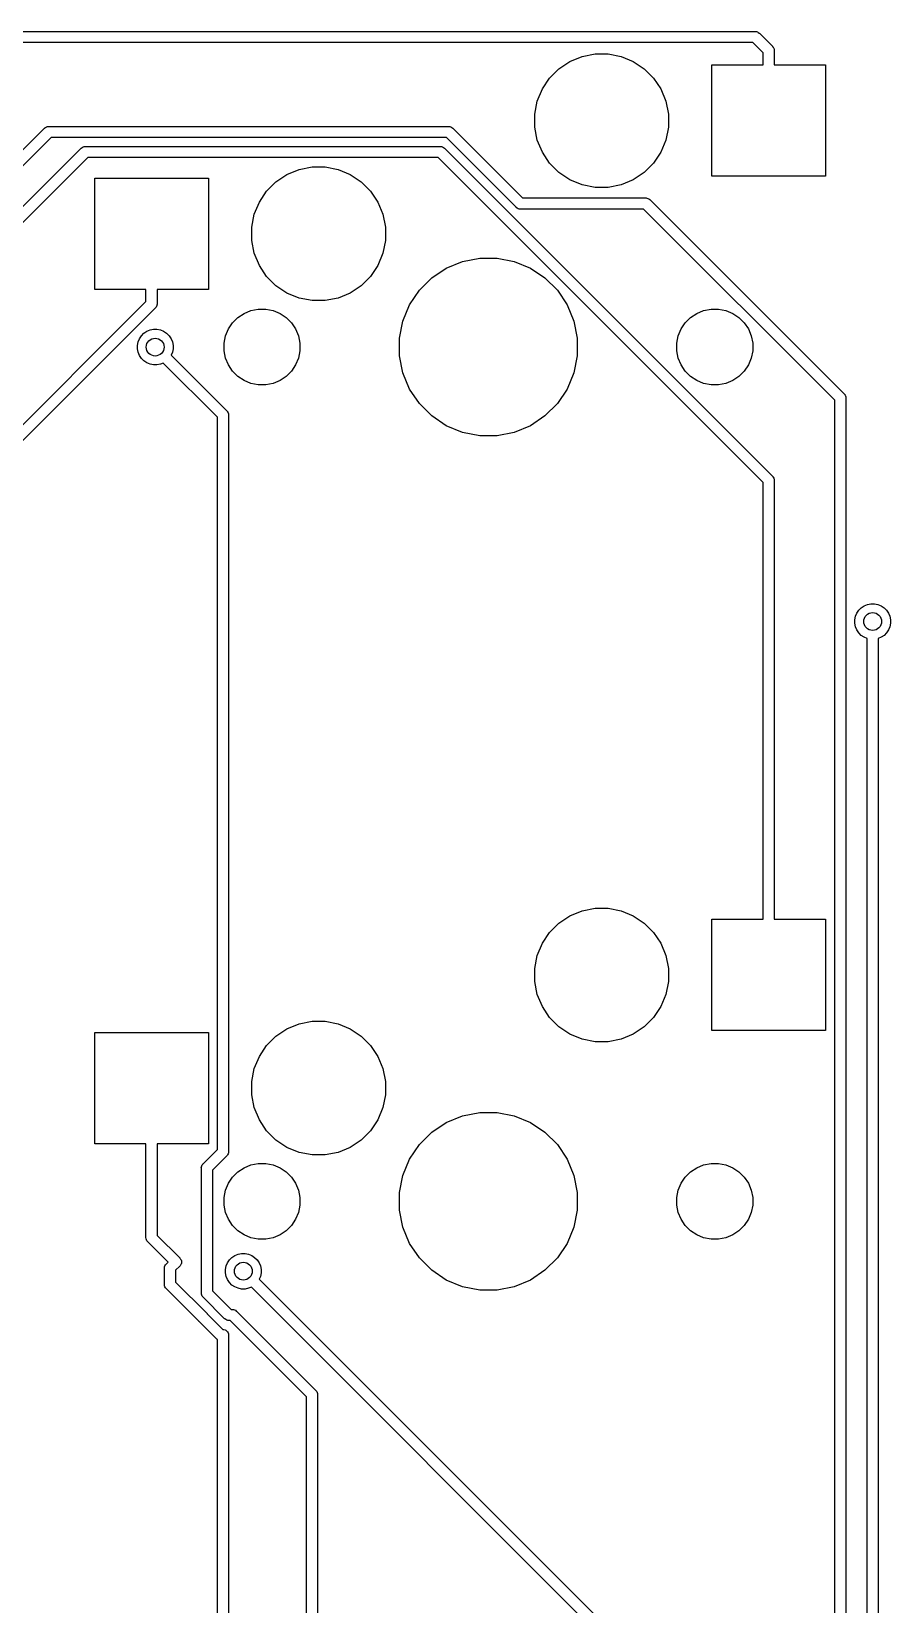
# Model space of a CAD drawing. Extents: x 1.2 to 14.9, y -4.9 to -0.3.
# Drawn here: x 14.129 to 14.888, y -1.846 to -0.456 of the extents above; entities that cross this region are included whole.
import ezdxf

# ---------------------------------------------------------------- set-up
doc = ezdxf.new("R2010")
doc.units = 0
doc.header["$MEASUREMENT"] = 0
doc.layers.add('BLACK', color=7, linetype='CONTINUOUS')

msp = doc.modelspace()

# ---------------------------------------------------------------- linework, layer by layer
at = {"layer": 'BLACK', "linetype": 'CONTINUOUS'}
for p, q in [((14.0477, -0.456217), (14.7685, -0.456217)), ((14.7685, -0.456217), (14.7688, -0.456193)), ((14.7688, -0.456193), (14.769, -0.456217)), ((14.769, -0.456217), (14.769, -0.456217)), ((14.769, -0.456217), (14.7698, -0.456288)), ((14.7698, -0.456288), (14.7707, -0.456569)), ((14.7707, -0.456569), (14.7715, -0.457026)), ((14.7715, -0.457026), (14.7723, -0.457641)), ((14.7723, -0.457641), (14.7724, -0.457829)), ((14.7724, -0.457829), (14.7839, -0.46933)), ((14.7667, -0.466059), (14.0495, -0.466059)), ((14.7757, -0.475019), (14.7667, -0.466059)), ((14.7839, -0.46933), (14.7841, -0.469484)), ((14.7841, -0.469484), (14.7843, -0.469671)), ((14.7843, -0.469671), (14.7843, -0.469671)), ((14.7843, -0.469671), (14.7847, -0.470135)), ((14.7847, -0.470135), (14.7847, -0.470233)), ((14.7847, -0.470233), (14.7852, -0.471088)), ((14.7852, -0.471088), (14.7855, -0.472016)), ((14.7855, -0.472016), (14.7856, -0.472739)), ((14.5953, -0.489129), (14.605, -0.482666)), ((14.605, -0.482666), (14.6158, -0.478214)), ((14.6158, -0.478214), (14.6272, -0.475945)), ((14.6272, -0.475945), (14.6388, -0.475945)), ((14.6388, -0.475945), (14.6502, -0.478214)), ((14.6502, -0.478214), (14.661, -0.482666)), ((14.661, -0.482666), (14.6706, -0.489129)), ((14.7304, -0.584213), (14.7304, -0.485787)), ((14.7304, -0.485787), (14.7757, -0.485787)), ((14.7757, -0.485787), (14.7757, -0.475019)), ((14.7856, -0.472739), (14.7856, -0.472739)), ((14.7856, -0.472739), (14.7856, -0.47298)), ((14.7856, -0.47298), (14.7856, -0.473221)), ((14.7856, -0.473221), (14.7856, -0.485787)), ((14.7856, -0.485787), (14.8308, -0.485787)), ((14.8308, -0.485787), (14.8308, -0.584213)), ((14.5807, -0.507027), (14.5871, -0.497355)), ((14.5871, -0.497355), (14.5953, -0.489129)), ((14.6706, -0.489129), (14.6789, -0.497355)), ((14.6789, -0.497355), (14.6853, -0.507027)), ((14.5762, -0.517774), (14.5807, -0.507027)), ((14.6853, -0.507027), (14.6898, -0.517774)), ((14.5739, -0.529184), (14.5762, -0.517774)), ((14.6898, -0.517774), (14.692, -0.529184)), ((14.0794, -0.603244), (14.1409, -0.541734)), ((14.1409, -0.541734), (14.1411, -0.541547)), ((14.1411, -0.541547), (14.1412, -0.541393)), ((14.1412, -0.541393), (14.1418, -0.540932)), ((14.1412, -0.541393), (14.1412, -0.541393)), ((14.1418, -0.540932), (14.1427, -0.540475)), ((14.1427, -0.540475), (14.1436, -0.540193)), ((14.1436, -0.540193), (14.1443, -0.540122)), ((14.1443, -0.540122), (14.1445, -0.540098)), ((14.1443, -0.540122), (14.1443, -0.540122)), ((14.1445, -0.540098), (14.1448, -0.540122)), ((14.1448, -0.540122), (14.4977, -0.540122)), ((14.4977, -0.540122), (14.4979, -0.540098)), ((14.4979, -0.540098), (14.4981, -0.540122)), ((14.4981, -0.540122), (14.4981, -0.540122)), ((14.4981, -0.540122), (14.4989, -0.540193)), ((14.4989, -0.540193), (14.4998, -0.540475)), ((14.4998, -0.540475), (14.5006, -0.540932)), ((14.5006, -0.540932), (14.5014, -0.541547)), ((14.5014, -0.541547), (14.5015, -0.541734)), ((14.5015, -0.541734), (14.5632, -0.603354)), ((14.5739, -0.540816), (14.5739, -0.529184)), ((14.5762, -0.552226), (14.5739, -0.540816)), ((14.692, -0.540816), (14.6898, -0.552226)), ((14.692, -0.529184), (14.692, -0.540816)), ((14.1466, -0.549965), (14.0851, -0.611474)), ((14.4959, -0.549965), (14.1466, -0.549965)), ((14.5575, -0.611585), (14.4959, -0.549965)), ((14.5807, -0.562973), (14.5762, -0.552226)), ((14.6898, -0.552226), (14.6853, -0.562973)), ((14.1118, -0.620976), (14.1733, -0.559466)), ((14.179, -0.567697), (14.1175, -0.629207)), ((14.1733, -0.559466), (14.1735, -0.559279)), ((14.1735, -0.559279), (14.1737, -0.559125)), ((14.1737, -0.559125), (14.1742, -0.558664)), ((14.1737, -0.559125), (14.1737, -0.559125)), ((14.1742, -0.558664), (14.1751, -0.558207)), ((14.1751, -0.558207), (14.176, -0.557926)), ((14.176, -0.557926), (14.1767, -0.557854)), ((14.1767, -0.557854), (14.177, -0.557831)), ((14.1767, -0.557854), (14.1767, -0.557854)), ((14.177, -0.557831), (14.1772, -0.557854)), ((14.1772, -0.557854), (14.4903, -0.557854)), ((14.4885, -0.567697), (14.179, -0.567697)), ((14.7757, -0.854893), (14.4885, -0.567697)), ((14.4903, -0.557854), (14.4906, -0.557831)), ((14.4906, -0.557831), (14.4908, -0.557854)), ((14.4908, -0.557854), (14.4908, -0.557854)), ((14.4908, -0.557854), (14.4915, -0.557926)), ((14.4915, -0.557926), (14.4924, -0.558207)), ((14.4924, -0.558207), (14.4933, -0.558664)), ((14.4933, -0.558664), (14.494, -0.559279)), ((14.494, -0.559279), (14.4942, -0.559467)), ((14.4942, -0.559467), (14.7839, -0.849204)), ((14.5871, -0.572645), (14.5807, -0.562973)), ((14.6853, -0.562973), (14.6789, -0.572645)), ((14.3453, -0.589129), (14.355, -0.582666)), ((14.355, -0.582666), (14.3658, -0.578214)), ((14.3658, -0.578214), (14.3772, -0.575945)), ((14.3772, -0.575945), (14.3888, -0.575945)), ((14.3888, -0.575945), (14.4002, -0.578214)), ((14.4002, -0.578214), (14.411, -0.582666)), ((14.411, -0.582666), (14.4206, -0.589129)), ((14.5953, -0.580871), (14.5871, -0.572645)), ((14.605, -0.587334), (14.5953, -0.580871)), ((14.6706, -0.580871), (14.661, -0.587334)), ((14.6789, -0.572645), (14.6706, -0.580871)), ((14.1852, -0.684213), (14.1852, -0.585787)), ((14.1852, -0.585787), (14.2856, -0.585787)), ((14.2856, -0.585787), (14.2856, -0.684213)), ((14.3307, -0.607027), (14.3371, -0.597355)), ((14.3371, -0.597355), (14.3453, -0.589129)), ((14.4206, -0.589129), (14.4289, -0.597355)), ((14.4289, -0.597355), (14.4353, -0.607027)), ((14.6158, -0.591786), (14.605, -0.587334)), ((14.6272, -0.594055), (14.6158, -0.591786)), ((14.6388, -0.594055), (14.6272, -0.594055)), ((14.6502, -0.591786), (14.6388, -0.594055)), ((14.661, -0.587334), (14.6502, -0.591786)), ((14.8308, -0.584213), (14.7304, -0.584213)), ((14.3262, -0.617774), (14.3307, -0.607027)), ((14.4353, -0.607027), (14.4398, -0.617774)), ((14.5576, -0.611772), (14.5575, -0.611585)), ((14.5632, -0.603354), (14.6719, -0.603354)), ((14.6719, -0.603354), (14.6721, -0.603331)), ((14.6721, -0.603331), (14.6724, -0.603354)), ((14.6724, -0.603354), (14.6724, -0.603354)), ((14.6724, -0.603354), (14.6731, -0.603426)), ((14.6731, -0.603426), (14.674, -0.603707)), ((14.674, -0.603707), (14.6749, -0.604164)), ((14.6749, -0.604164), (14.6756, -0.604779)), ((14.6756, -0.604779), (14.6758, -0.604967)), ((14.6758, -0.604967), (14.8473, -0.776452)), ((14.3239, -0.629184), (14.3262, -0.617774)), ((14.4398, -0.617774), (14.442, -0.629184)), ((14.5578, -0.611926), (14.5576, -0.611772)), ((14.5581, -0.612135), (14.5578, -0.611926)), ((14.5578, -0.611926), (14.5578, -0.611926)), ((14.5584, -0.612387), (14.5581, -0.612135)), ((14.5592, -0.612844), (14.5584, -0.612387)), ((14.5602, -0.613126), (14.5592, -0.612844)), ((14.5609, -0.613197), (14.5602, -0.613126)), ((14.5611, -0.613221), (14.5609, -0.613197)), ((14.5609, -0.613197), (14.5609, -0.613197)), ((14.5614, -0.613197), (14.5611, -0.613221)), ((14.6701, -0.613197), (14.5614, -0.613197)), ((14.839, -0.782141), (14.6701, -0.613197)), ((14.3239, -0.640816), (14.3239, -0.629184)), ((14.442, -0.629184), (14.442, -0.640816)), ((14.3262, -0.652226), (14.3239, -0.640816)), ((14.3307, -0.662973), (14.3262, -0.652226)), ((14.4398, -0.652226), (14.4353, -0.662973)), ((14.442, -0.640816), (14.4398, -0.652226)), ((14.3371, -0.672645), (14.3307, -0.662973)), ((14.4353, -0.662973), (14.4289, -0.672645)), ((14.483, -0.674025), (14.4958, -0.665434)), ((14.4958, -0.665434), (14.5101, -0.659517)), ((14.5101, -0.659517), (14.5253, -0.6565)), ((14.5253, -0.6565), (14.5407, -0.6565)), ((14.5407, -0.6565), (14.5559, -0.659517)), ((14.5559, -0.659517), (14.5702, -0.665434)), ((14.5702, -0.665434), (14.583, -0.674025)), ((14.3453, -0.680871), (14.3371, -0.672645)), ((14.355, -0.687334), (14.3453, -0.680871)), ((14.4206, -0.680871), (14.411, -0.687334)), ((14.4289, -0.672645), (14.4206, -0.680871)), ((14.472, -0.684959), (14.483, -0.674025)), ((14.583, -0.674025), (14.594, -0.684959)), ((14.0811, -0.844314), (14.2304, -0.694981)), ((14.2304, -0.684213), (14.1852, -0.684213)), ((14.2304, -0.694981), (14.2304, -0.684213)), ((14.2856, -0.684213), (14.2403, -0.684213)), ((14.2403, -0.684213), (14.2403, -0.696779)), ((14.3658, -0.691786), (14.355, -0.687334)), ((14.3772, -0.694055), (14.3658, -0.691786)), ((14.3888, -0.694055), (14.3772, -0.694055)), ((14.4002, -0.691786), (14.3888, -0.694055)), ((14.411, -0.687334), (14.4002, -0.691786)), ((14.4634, -0.697816), (14.472, -0.684959)), ((14.594, -0.684959), (14.6026, -0.697816)), ((14.2387, -0.70067), (14.0893, -0.850003)), ((14.2389, -0.700516), (14.2387, -0.70067)), ((14.2392, -0.700128), (14.2389, -0.700516)), ((14.2395, -0.699767), (14.2392, -0.700128)), ((14.2399, -0.698912), (14.2395, -0.699767)), ((14.24, -0.698681), (14.2399, -0.698912)), ((14.2402, -0.697984), (14.24, -0.698681)), ((14.2403, -0.697261), (14.2402, -0.697984)), ((14.2403, -0.696779), (14.2403, -0.69702)), ((14.2403, -0.69702), (14.2403, -0.697261)), ((14.2403, -0.697261), (14.2403, -0.697261)), ((14.307, -0.713645), (14.3116, -0.708979)), ((14.3116, -0.708979), (14.3171, -0.705313)), ((14.3171, -0.705313), (14.3232, -0.702787)), ((14.3232, -0.702787), (14.3297, -0.7015)), ((14.3297, -0.7015), (14.3363, -0.7015)), ((14.3363, -0.7015), (14.3428, -0.702787)), ((14.3428, -0.702787), (14.3489, -0.705313)), ((14.3489, -0.705313), (14.3543, -0.708979)), ((14.3543, -0.708979), (14.359, -0.713645)), ((14.4575, -0.712102), (14.4634, -0.697816)), ((14.6026, -0.697816), (14.6085, -0.712102)), ((14.707, -0.713645), (14.7116, -0.708979)), ((14.7116, -0.708979), (14.7171, -0.705313)), ((14.7171, -0.705313), (14.7232, -0.702787)), ((14.7232, -0.702787), (14.7297, -0.7015)), ((14.7297, -0.7015), (14.7363, -0.7015)), ((14.7363, -0.7015), (14.7428, -0.702787)), ((14.7428, -0.702787), (14.7489, -0.705313)), ((14.7489, -0.705313), (14.7543, -0.708979)), ((14.7543, -0.708979), (14.759, -0.713645)), ((14.2286, -0.722917), (14.2312, -0.721194)), ((14.2312, -0.721194), (14.2341, -0.720007)), ((14.2341, -0.720007), (14.2371, -0.719402)), ((14.2371, -0.719402), (14.2402, -0.719402)), ((14.2402, -0.719402), (14.2432, -0.720007)), ((14.2432, -0.720007), (14.2461, -0.721194)), ((14.2461, -0.721194), (14.2487, -0.722917)), ((14.3008, -0.725228), (14.3033, -0.719132)), ((14.3033, -0.719132), (14.307, -0.713645)), ((14.359, -0.713645), (14.3627, -0.719132)), ((14.3627, -0.719132), (14.3652, -0.725228)), ((14.4545, -0.727268), (14.4575, -0.712102)), ((14.6085, -0.712102), (14.6115, -0.727268)), ((14.7008, -0.725228), (14.7033, -0.719132)), ((14.7033, -0.719132), (14.707, -0.713645)), ((14.759, -0.713645), (14.7627, -0.719132)), ((14.7627, -0.719132), (14.7652, -0.725228)), ((14.2229, -0.733599), (14.2235, -0.730556)), ((14.2229, -0.736701), (14.2229, -0.733599)), ((14.2235, -0.739743), (14.2229, -0.736701)), ((14.2235, -0.730556), (14.2247, -0.72769)), ((14.2247, -0.72769), (14.2264, -0.725111)), ((14.2264, -0.725111), (14.2286, -0.722917)), ((14.2487, -0.722917), (14.2509, -0.725111)), ((14.2509, -0.725111), (14.2526, -0.72769)), ((14.2526, -0.72769), (14.2538, -0.730556)), ((14.2538, -0.730556), (14.2544, -0.733599)), ((14.2544, -0.736701), (14.2538, -0.739743)), ((14.2544, -0.733599), (14.2544, -0.736701)), ((14.2995, -0.731701), (14.3008, -0.725228)), ((14.2995, -0.738299), (14.2995, -0.731701)), ((14.3652, -0.725228), (14.3665, -0.731701)), ((14.3665, -0.731701), (14.3665, -0.738299)), ((14.4545, -0.742732), (14.4545, -0.727268)), ((14.6115, -0.727268), (14.6115, -0.742732)), ((14.6995, -0.731701), (14.7008, -0.725228)), ((14.6995, -0.738299), (14.6995, -0.731701)), ((14.7652, -0.725228), (14.7665, -0.731701)), ((14.7665, -0.731701), (14.7665, -0.738299)), ((14.2247, -0.742609), (14.2235, -0.739743)), ((14.2264, -0.745188), (14.2247, -0.742609)), ((14.2286, -0.747382), (14.2264, -0.745188)), ((14.2312, -0.749105), (14.2286, -0.747382)), ((14.2341, -0.750292), (14.2312, -0.749105)), ((14.2371, -0.750898), (14.2341, -0.750292)), ((14.2432, -0.750292), (14.2402, -0.750898)), ((14.2458, -0.749241), (14.2432, -0.750292)), ((14.2936, -0.797011), (14.2458, -0.749241)), ((14.2538, -0.739743), (14.2527, -0.742281)), ((14.2527, -0.742281), (14.3018, -0.791322)), ((14.3008, -0.744772), (14.2995, -0.738299)), ((14.3033, -0.750868), (14.3008, -0.744772)), ((14.3652, -0.744772), (14.3627, -0.750868)), ((14.3665, -0.738299), (14.3652, -0.744772)), ((14.4575, -0.757898), (14.4545, -0.742732)), ((14.6115, -0.742732), (14.6085, -0.757898)), ((14.7008, -0.744772), (14.6995, -0.738299)), ((14.7033, -0.750868), (14.7008, -0.744772)), ((14.7652, -0.744772), (14.7627, -0.750868)), ((14.7665, -0.738299), (14.7652, -0.744772)), ((14.2402, -0.750898), (14.2371, -0.750898)), ((14.307, -0.756355), (14.3033, -0.750868)), ((14.3116, -0.761021), (14.307, -0.756355)), ((14.3171, -0.764687), (14.3116, -0.761021)), ((14.3543, -0.761021), (14.3489, -0.764687)), ((14.359, -0.756355), (14.3543, -0.761021)), ((14.3627, -0.750868), (14.359, -0.756355)), ((14.4634, -0.772184), (14.4575, -0.757898)), ((14.6085, -0.757898), (14.6026, -0.772184)), ((14.707, -0.756355), (14.7033, -0.750868)), ((14.7116, -0.761021), (14.707, -0.756355)), ((14.7171, -0.764687), (14.7116, -0.761021)), ((14.7543, -0.761021), (14.7489, -0.764687)), ((14.759, -0.756355), (14.7543, -0.761021)), ((14.7627, -0.750868), (14.759, -0.756355)), ((14.3232, -0.767213), (14.3171, -0.764687)), ((14.3297, -0.7685), (14.3232, -0.767213)), ((14.3363, -0.7685), (14.3297, -0.7685)), ((14.3428, -0.767213), (14.3363, -0.7685)), ((14.3489, -0.764687), (14.3428, -0.767213)), ((14.472, -0.785041), (14.4634, -0.772184)), ((14.6026, -0.772184), (14.594, -0.785041)), ((14.7232, -0.767213), (14.7171, -0.764687)), ((14.7297, -0.7685), (14.7232, -0.767213)), ((14.7363, -0.7685), (14.7297, -0.7685)), ((14.7428, -0.767213), (14.7363, -0.7685)), ((14.7489, -0.764687), (14.7428, -0.767213)), ((14.8473, -0.776452), (14.8475, -0.776606)), ((14.8475, -0.776606), (14.8476, -0.776793)), ((14.8476, -0.776793), (14.8481, -0.777355)), ((14.8481, -0.777355), (14.8483, -0.777831)), ((14.8483, -0.777831), (14.8485, -0.77821)), ((14.8485, -0.77821), (14.8488, -0.779138)), ((14.3018, -0.791322), (14.302, -0.791476)), ((14.302, -0.791476), (14.3021, -0.791663)), ((14.3021, -0.791663), (14.3021, -0.791663)), ((14.3021, -0.791663), (14.3024, -0.791968)), ((14.3024, -0.791968), (14.3026, -0.792225)), ((14.3026, -0.792225), (14.303, -0.79308)), ((14.483, -0.795975), (14.472, -0.785041)), ((14.594, -0.785041), (14.583, -0.795975)), ((14.839, -2.65761), (14.839, -0.782141)), ((14.8488, -0.779138), (14.8489, -0.779861)), ((14.8489, -0.779861), (14.8489, -0.779861)), ((14.8489, -0.779861), (14.8489, -0.780102)), ((14.8489, -0.780102), (14.8489, -0.780343)), ((14.8489, -0.780343), (14.8489, -2.6594)), ((14.2936, -1.44423), (14.2936, -0.797011)), ((14.303, -0.79308), (14.3033, -0.794008)), ((14.3033, -0.794008), (14.3034, -0.794731)), ((14.3034, -0.794731), (14.3034, -0.794731)), ((14.3034, -0.794731), (14.3034, -0.794972)), ((14.3034, -0.794972), (14.3034, -0.795214)), ((14.3034, -0.795214), (14.3034, -1.44603)), ((14.4958, -0.804566), (14.483, -0.795975)), ((14.5101, -0.810483), (14.4958, -0.804566)), ((14.5702, -0.804566), (14.5559, -0.810483)), ((14.583, -0.795975), (14.5702, -0.804566)), ((14.5253, -0.8135), (14.5101, -0.810483)), ((14.5407, -0.8135), (14.5253, -0.8135)), ((14.5559, -0.810483), (14.5407, -0.8135)), ((14.7757, -1.24079), (14.7757, -0.854893)), ((14.7839, -0.849204), (14.7841, -0.849358)), ((14.7841, -0.849358), (14.7843, -0.849545)), ((14.7843, -0.849545), (14.7843, -0.849545)), ((14.7843, -0.849545), (14.7846, -0.849939)), ((14.7846, -0.849939), (14.7847, -0.850107)), ((14.7847, -0.850107), (14.7852, -0.850962)), ((14.7852, -0.850962), (14.7855, -0.85189)), ((14.7855, -0.85189), (14.7856, -0.852613)), ((14.7856, -0.852613), (14.7856, -0.852613)), ((14.7856, -0.852613), (14.7856, -0.852854)), ((14.7856, -0.852854), (14.7856, -0.853096)), ((14.7856, -0.853096), (14.7856, -1.24079)), ((14.8568, -0.976102), (14.8574, -0.97306)), ((14.8574, -0.97306), (14.8586, -0.970194)), ((14.8586, -0.970194), (14.8603, -0.967615)), ((14.8603, -0.967615), (14.8625, -0.965421)), ((14.8625, -0.965421), (14.8651, -0.963698)), ((14.8651, -0.963698), (14.8679, -0.962511)), ((14.8679, -0.962511), (14.871, -0.961906)), ((14.871, -0.961906), (14.8741, -0.961906)), ((14.8741, -0.961906), (14.8771, -0.962511)), ((14.8771, -0.962511), (14.88, -0.963698)), ((14.88, -0.963698), (14.8826, -0.965421)), ((14.8826, -0.965421), (14.8848, -0.967615)), ((14.8848, -0.967615), (14.8865, -0.970194)), ((14.8865, -0.970194), (14.8877, -0.97306)), ((14.8877, -0.97306), (14.8883, -0.976102)), ((14.8568, -0.979205), (14.8568, -0.976102)), ((14.8574, -0.982247), (14.8568, -0.979205)), ((14.8586, -0.985113), (14.8574, -0.982247)), ((14.8603, -0.987692), (14.8586, -0.985113)), ((14.8865, -0.985113), (14.8848, -0.987692)), ((14.8877, -0.982247), (14.8865, -0.985113)), ((14.8883, -0.979205), (14.8877, -0.982247)), ((14.8883, -0.976102), (14.8883, -0.979205)), ((14.8625, -0.989886), (14.8603, -0.987692)), ((14.8651, -0.991609), (14.8625, -0.989886)), ((14.8676, -0.992661), (14.8651, -0.991609)), ((14.8676, -4.42873), (14.8676, -0.992661)), ((14.88, -0.991609), (14.8774, -0.992661)), ((14.8774, -0.992661), (14.8774, -4.43053)), ((14.8826, -0.989886), (14.88, -0.991609)), ((14.8848, -0.987692), (14.8826, -0.989886)), ((14.605, -1.23767), (14.6158, -1.23321)), ((14.6158, -1.23321), (14.6272, -1.23094)), ((14.6272, -1.23094), (14.6388, -1.23094)), ((14.6388, -1.23094), (14.6502, -1.23321)), ((14.6502, -1.23321), (14.661, -1.23767)), ((14.5871, -1.25235), (14.5953, -1.24413)), ((14.5953, -1.24413), (14.605, -1.23767)), ((14.661, -1.23767), (14.6706, -1.24413)), ((14.6706, -1.24413), (14.6789, -1.25235)), ((14.7304, -1.33921), (14.7304, -1.24079)), ((14.7304, -1.24079), (14.7757, -1.24079)), ((14.7856, -1.24079), (14.8308, -1.24079)), ((14.8308, -1.24079), (14.8308, -1.33921)), ((14.5762, -1.27277), (14.5807, -1.26203)), ((14.5807, -1.26203), (14.5871, -1.25235)), ((14.6789, -1.25235), (14.6853, -1.26203)), ((14.6853, -1.26203), (14.6898, -1.27277)), ((14.5739, -1.28418), (14.5762, -1.27277)), ((14.6898, -1.27277), (14.692, -1.28418)), ((14.5739, -1.29582), (14.5739, -1.28418)), ((14.692, -1.28418), (14.692, -1.29582)), ((14.5762, -1.30723), (14.5739, -1.29582)), ((14.692, -1.29582), (14.6898, -1.30723)), ((14.5807, -1.31797), (14.5762, -1.30723)), ((14.5871, -1.32765), (14.5807, -1.31797)), ((14.6853, -1.31797), (14.6789, -1.32765)), ((14.6898, -1.30723), (14.6853, -1.31797)), ((14.355, -1.33767), (14.3658, -1.33321)), ((14.3658, -1.33321), (14.3772, -1.33094)), ((14.3772, -1.33094), (14.3888, -1.33094)), ((14.3888, -1.33094), (14.4002, -1.33321)), ((14.4002, -1.33321), (14.411, -1.33767)), ((14.5953, -1.33587), (14.5871, -1.32765)), ((14.6789, -1.32765), (14.6706, -1.33587)), ((14.1852, -1.43921), (14.1852, -1.34079)), ((14.1852, -1.34079), (14.2856, -1.34079)), ((14.2856, -1.34079), (14.2856, -1.43921)), ((14.3371, -1.35235), (14.3453, -1.34413)), ((14.3453, -1.34413), (14.355, -1.33767)), ((14.411, -1.33767), (14.4206, -1.34413)), ((14.4206, -1.34413), (14.4289, -1.35235)), ((14.605, -1.34233), (14.5953, -1.33587)), ((14.6158, -1.34679), (14.605, -1.34233)), ((14.6272, -1.34906), (14.6158, -1.34679)), ((14.6502, -1.34679), (14.6388, -1.34906)), ((14.661, -1.34233), (14.6502, -1.34679)), ((14.6706, -1.33587), (14.661, -1.34233)), ((14.8308, -1.33921), (14.7304, -1.33921)), ((14.3262, -1.37277), (14.3307, -1.36203)), ((14.3307, -1.36203), (14.3371, -1.35235)), ((14.4289, -1.35235), (14.4353, -1.36203)), ((14.4353, -1.36203), (14.4398, -1.37277)), ((14.6388, -1.34906), (14.6272, -1.34906)), ((14.3239, -1.38418), (14.3262, -1.37277)), ((14.4398, -1.37277), (14.442, -1.38418)), ((14.3239, -1.39582), (14.3239, -1.38418)), ((14.442, -1.38418), (14.442, -1.39582)), ((14.3262, -1.40723), (14.3239, -1.39582)), ((14.442, -1.39582), (14.4398, -1.40723)), ((14.3307, -1.41797), (14.3262, -1.40723)), ((14.3371, -1.42765), (14.3307, -1.41797)), ((14.4353, -1.41797), (14.4289, -1.42765)), ((14.4398, -1.40723), (14.4353, -1.41797)), ((14.4958, -1.42043), (14.5101, -1.41452)), ((14.5101, -1.41452), (14.5253, -1.4115)), ((14.5253, -1.4115), (14.5407, -1.4115)), ((14.5407, -1.4115), (14.5559, -1.41452)), ((14.5559, -1.41452), (14.5702, -1.42043)), ((14.3453, -1.43587), (14.3371, -1.42765)), ((14.4289, -1.42765), (14.4206, -1.43587)), ((14.472, -1.43996), (14.483, -1.42903)), ((14.483, -1.42903), (14.4958, -1.42043)), ((14.5702, -1.42043), (14.583, -1.42903)), ((14.583, -1.42903), (14.594, -1.43996)), ((14.2304, -1.43921), (14.1852, -1.43921)), ((14.2304, -1.5219), (14.2304, -1.43921)), ((14.2856, -1.43921), (14.2403, -1.43921)), ((14.2403, -1.43921), (14.2403, -1.52011)), ((14.281, -1.45681), (14.2936, -1.44423)), ((14.355, -1.44233), (14.3453, -1.43587)), ((14.3658, -1.44679), (14.355, -1.44233)), ((14.411, -1.44233), (14.4002, -1.44679)), ((14.4206, -1.43587), (14.411, -1.44233)), ((14.4634, -1.45282), (14.472, -1.43996)), ((14.594, -1.43996), (14.6026, -1.45282)), ((14.2793, -1.46046), (14.2794, -1.45949)), ((14.2794, -1.45949), (14.2797, -1.45856)), ((14.2797, -1.45856), (14.2802, -1.45771)), ((14.2802, -1.45771), (14.2806, -1.45715)), ((14.2806, -1.45715), (14.2808, -1.45696)), ((14.2806, -1.45715), (14.2806, -1.45715)), ((14.2808, -1.45696), (14.281, -1.45681)), ((14.3018, -1.44992), (14.2892, -1.4625)), ((14.302, -1.44977), (14.3018, -1.44992)), ((14.3021, -1.44958), (14.302, -1.44977)), ((14.3026, -1.44902), (14.3021, -1.44958)), ((14.3021, -1.44958), (14.3021, -1.44958)), ((14.303, -1.44816), (14.3026, -1.44902)), ((14.3031, -1.4481), (14.303, -1.44816)), ((14.3033, -1.44724), (14.3031, -1.4481)), ((14.3034, -1.44651), (14.3033, -1.44724)), ((14.3034, -1.44603), (14.3034, -1.44627)), ((14.3034, -1.44627), (14.3034, -1.44651)), ((14.3034, -1.44651), (14.3034, -1.44651)), ((14.3171, -1.46031), (14.3232, -1.45779)), ((14.3232, -1.45779), (14.3297, -1.4565)), ((14.3297, -1.4565), (14.3363, -1.4565)), ((14.3363, -1.4565), (14.3428, -1.45779)), ((14.3428, -1.45779), (14.3489, -1.46031)), ((14.3772, -1.44906), (14.3658, -1.44679)), ((14.3888, -1.44906), (14.3772, -1.44906)), ((14.4002, -1.44679), (14.3888, -1.44906)), ((14.4575, -1.4671), (14.4634, -1.45282)), ((14.6026, -1.45282), (14.6085, -1.4671)), ((14.7171, -1.46031), (14.7232, -1.45779)), ((14.7232, -1.45779), (14.7297, -1.4565)), ((14.7297, -1.4565), (14.7363, -1.4565)), ((14.7363, -1.4565), (14.7428, -1.45779)), ((14.7428, -1.45779), (14.7489, -1.46031)), ((14.2794, -1.4607), (14.2793, -1.46046)), ((14.2794, -1.57083), (14.2794, -1.4607)), ((14.2892, -1.4625), (14.2892, -1.56904)), ((14.3033, -1.47413), (14.307, -1.46864)), ((14.307, -1.46864), (14.3116, -1.46398)), ((14.3116, -1.46398), (14.3171, -1.46031)), ((14.3489, -1.46031), (14.3543, -1.46398)), ((14.3543, -1.46398), (14.359, -1.46864)), ((14.359, -1.46864), (14.3627, -1.47413)), ((14.4545, -1.48227), (14.4575, -1.4671)), ((14.6085, -1.4671), (14.6115, -1.48227)), ((14.7033, -1.47413), (14.707, -1.46864)), ((14.707, -1.46864), (14.7116, -1.46398)), ((14.7116, -1.46398), (14.7171, -1.46031)), ((14.7489, -1.46031), (14.7543, -1.46398)), ((14.7543, -1.46398), (14.759, -1.46864)), ((14.759, -1.46864), (14.7627, -1.47413)), ((14.2995, -1.4867), (14.3008, -1.48023)), ((14.2995, -1.4933), (14.2995, -1.4867)), ((14.3008, -1.48023), (14.3033, -1.47413)), ((14.3627, -1.47413), (14.3652, -1.48023)), ((14.3652, -1.48023), (14.3665, -1.4867)), ((14.3665, -1.4867), (14.3665, -1.4933)), ((14.4545, -1.49773), (14.4545, -1.48227)), ((14.6115, -1.48227), (14.6115, -1.49773)), ((14.6995, -1.4867), (14.7008, -1.48023)), ((14.6995, -1.4933), (14.6995, -1.4867)), ((14.7008, -1.48023), (14.7033, -1.47413)), ((14.7627, -1.47413), (14.7652, -1.48023)), ((14.7652, -1.48023), (14.7665, -1.4867)), ((14.7665, -1.4867), (14.7665, -1.4933)), ((14.3008, -1.49977), (14.2995, -1.4933)), ((14.3033, -1.50587), (14.3008, -1.49977)), ((14.3652, -1.49977), (14.3627, -1.50587)), ((14.3665, -1.4933), (14.3652, -1.49977)), ((14.4575, -1.5129), (14.4545, -1.49773)), ((14.6115, -1.49773), (14.6085, -1.5129)), ((14.7008, -1.49977), (14.6995, -1.4933)), ((14.7033, -1.50587), (14.7008, -1.49977)), ((14.7652, -1.49977), (14.7627, -1.50587)), ((14.7665, -1.4933), (14.7652, -1.49977)), ((14.307, -1.51136), (14.3033, -1.50587)), ((14.3116, -1.51602), (14.307, -1.51136)), ((14.359, -1.51136), (14.3543, -1.51602)), ((14.3627, -1.50587), (14.359, -1.51136)), ((14.4634, -1.52718), (14.4575, -1.5129)), ((14.6085, -1.5129), (14.6026, -1.52718)), ((14.707, -1.51136), (14.7033, -1.50587)), ((14.7116, -1.51602), (14.707, -1.51136)), ((14.759, -1.51136), (14.7543, -1.51602)), ((14.7627, -1.50587), (14.759, -1.51136)), ((14.2304, -1.52215), (14.2304, -1.5219)), ((14.2305, -1.52311), (14.2304, -1.52215)), ((14.2308, -1.52404), (14.2305, -1.52311)), ((14.2312, -1.52489), (14.2308, -1.52404)), ((14.2317, -1.52545), (14.2312, -1.52489)), ((14.2319, -1.52564), (14.2317, -1.52545)), ((14.232, -1.5258), (14.2319, -1.52564)), ((14.25, -1.54376), (14.232, -1.5258)), ((14.2403, -1.52011), (14.2603, -1.54011)), ((14.3171, -1.51969), (14.3116, -1.51602)), ((14.3232, -1.52221), (14.3171, -1.51969)), ((14.3297, -1.5235), (14.3232, -1.52221)), ((14.3363, -1.5235), (14.3297, -1.5235)), ((14.3428, -1.52221), (14.3363, -1.5235)), ((14.3489, -1.51969), (14.3428, -1.52221)), ((14.3543, -1.51602), (14.3489, -1.51969)), ((14.472, -1.54004), (14.4634, -1.52718)), ((14.6026, -1.52718), (14.594, -1.54004)), ((14.7171, -1.51969), (14.7116, -1.51602)), ((14.7232, -1.52221), (14.7171, -1.51969)), ((14.7297, -1.5235), (14.7232, -1.52221)), ((14.7363, -1.5235), (14.7297, -1.5235)), ((14.7428, -1.52221), (14.7363, -1.5235)), ((14.7489, -1.51969), (14.7428, -1.52221)), ((14.7543, -1.51602), (14.7489, -1.51969)), ((14.2603, -1.54011), (14.2605, -1.54027)), ((14.2605, -1.54027), (14.2606, -1.54045)), ((14.2606, -1.54045), (14.2606, -1.54045)), ((14.2606, -1.54045), (14.2611, -1.54102)), ((14.2611, -1.54102), (14.2615, -1.54187)), ((14.2615, -1.54187), (14.2618, -1.54273)), ((14.2618, -1.54273), (14.2618, -1.5428)), ((14.2618, -1.5428), (14.2619, -1.54376)), ((14.3025, -1.54431), (14.3042, -1.54173)), ((14.3042, -1.54173), (14.3064, -1.53954)), ((14.3064, -1.53954), (14.309, -1.53781)), ((14.309, -1.53781), (14.3119, -1.53662)), ((14.3119, -1.53662), (14.3149, -1.53602)), ((14.3149, -1.53602), (14.318, -1.53602)), ((14.318, -1.53602), (14.3211, -1.53662)), ((14.3211, -1.53662), (14.3239, -1.53781)), ((14.3239, -1.53781), (14.3265, -1.53954)), ((14.3265, -1.53954), (14.3287, -1.54173)), ((14.3287, -1.54173), (14.3304, -1.54431)), ((14.483, -1.55097), (14.472, -1.54004)), ((14.594, -1.54004), (14.583, -1.55097)), ((14.2468, -1.54895), (14.2469, -1.54871)), ((14.2469, -1.54919), (14.2468, -1.54895)), ((14.2469, -1.54799), (14.2472, -1.54706)), ((14.2469, -1.54871), (14.2469, -1.54799)), ((14.2469, -1.54871), (14.2469, -1.54871)), ((14.2469, -1.5634), (14.2469, -1.54919)), ((14.2472, -1.54706), (14.2477, -1.54621)), ((14.2477, -1.54621), (14.2483, -1.54546)), ((14.2483, -1.54546), (14.2485, -1.5453)), ((14.2485, -1.5453), (14.25, -1.54376)), ((14.2603, -1.54741), (14.2567, -1.55099)), ((14.2567, -1.55099), (14.2567, -1.56161)), ((14.2605, -1.54726), (14.2603, -1.54741)), ((14.2606, -1.54707), (14.2605, -1.54726)), ((14.2611, -1.54651), (14.2606, -1.54707)), ((14.2606, -1.54707), (14.2606, -1.54707)), ((14.2614, -1.54584), (14.2611, -1.54646)), ((14.2611, -1.54646), (14.2611, -1.54651)), ((14.2615, -1.54566), (14.2614, -1.54584)), ((14.2618, -1.54473), (14.2615, -1.54566)), ((14.2619, -1.54376), (14.2618, -1.54473)), ((14.3007, -1.55022), (14.3013, -1.54717)), ((14.3007, -1.55332), (14.3007, -1.55022)), ((14.3013, -1.55636), (14.3007, -1.55332)), ((14.3013, -1.54717), (14.3025, -1.54431)), ((14.3025, -1.55923), (14.3013, -1.55636)), ((14.3304, -1.54431), (14.3316, -1.54717)), ((14.3316, -1.55636), (14.3305, -1.5589)), ((14.3316, -1.54717), (14.3322, -1.55022)), ((14.3322, -1.55332), (14.3316, -1.55636)), ((14.3322, -1.55022), (14.3322, -1.55332)), ((14.4958, -1.55957), (14.483, -1.55097)), ((14.583, -1.55097), (14.5702, -1.55957)), ((14.2468, -1.56365), (14.2469, -1.5634)), ((14.2469, -1.56461), (14.2468, -1.56365)), ((14.2472, -1.56554), (14.2469, -1.56461)), ((14.2477, -1.56639), (14.2472, -1.56554)), ((14.2481, -1.56687), (14.2477, -1.56639)), ((14.2483, -1.56714), (14.2481, -1.56687)), ((14.2485, -1.5673), (14.2483, -1.56714)), ((14.2771, -1.5959), (14.2485, -1.5673)), ((14.2567, -1.56161), (14.2841, -1.58896)), ((14.2793, -1.57107), (14.2794, -1.57083)), ((14.2892, -1.56904), (14.3057, -1.58554)), ((14.3042, -1.56181), (14.3025, -1.55923)), ((14.3064, -1.564), (14.3042, -1.56181)), ((14.309, -1.56572), (14.3064, -1.564)), ((14.3119, -1.56691), (14.309, -1.56572)), ((14.3149, -1.56752), (14.3119, -1.56691)), ((14.318, -1.56752), (14.3149, -1.56752)), ((14.3211, -1.56691), (14.318, -1.56752)), ((14.3236, -1.56586), (14.3211, -1.56691)), ((14.734, -1.97629), (14.3236, -1.56586)), ((14.3305, -1.5589), (14.7397, -1.96806)), ((14.5101, -1.56548), (14.4958, -1.55957)), ((14.5253, -1.5685), (14.5101, -1.56548)), ((14.5407, -1.5685), (14.5253, -1.5685)), ((14.5559, -1.56548), (14.5407, -1.5685)), ((14.5702, -1.55957), (14.5559, -1.56548)), ((14.2794, -1.57132), (14.2793, -1.57107)), ((14.2794, -1.57204), (14.2794, -1.57132)), ((14.2794, -1.57132), (14.2794, -1.57132)), ((14.2797, -1.57297), (14.2794, -1.57204)), ((14.2802, -1.57382), (14.2797, -1.57297)), ((14.2808, -1.57457), (14.2802, -1.57382)), ((14.281, -1.57473), (14.2808, -1.57457)), ((14.3, -1.59375), (14.281, -1.57473)), ((14.2772, -1.59611), (14.2771, -1.5959)), ((14.2774, -1.59626), (14.2772, -1.59611)), ((14.2927, -1.6115), (14.2774, -1.59626)), ((14.2841, -1.58896), (14.2842, -1.58911)), ((14.2842, -1.58911), (14.2844, -1.5893)), ((14.2844, -1.5893), (14.2844, -1.5893)), ((14.2844, -1.5893), (14.2844, -1.58932)), ((14.2844, -1.58932), (14.2984, -1.60326)), ((14.3002, -1.59396), (14.3, -1.59375)), ((14.3009, -1.59458), (14.3002, -1.59396)), ((14.3018, -1.59503), (14.3009, -1.59458)), ((14.3027, -1.59531), (14.3018, -1.59503)), ((14.3037, -1.59541), (14.3027, -1.59531)), ((14.3039, -1.59539), (14.3037, -1.59541)), ((14.3048, -1.59539), (14.3039, -1.59539)), ((14.3722, -1.66284), (14.3048, -1.59539)), ((14.3057, -1.58554), (14.3066, -1.58554)), ((14.3066, -1.58554), (14.3068, -1.58552)), ((14.3068, -1.58552), (14.307, -1.58554)), ((14.307, -1.58554), (14.307, -1.58554)), ((14.307, -1.58554), (14.3078, -1.58561)), ((14.3078, -1.58561), (14.3087, -1.5859)), ((14.3087, -1.5859), (14.3096, -1.58635)), ((14.3096, -1.58635), (14.3103, -1.58697)), ((14.3103, -1.58697), (14.3105, -1.58716)), ((14.3105, -1.58716), (14.3805, -1.65715)), ((14.2928, -1.61169), (14.2927, -1.6115)), ((14.293, -1.61184), (14.2928, -1.61169)), ((14.2936, -1.61228), (14.293, -1.61184)), ((14.2936, -2.19049), (14.2936, -1.61228)), ((14.2984, -1.60326), (14.2985, -1.60325)), ((14.2985, -1.60325), (14.2987, -1.60327)), ((14.2987, -1.60327), (14.2987, -1.60327)), ((14.2987, -1.60327), (14.2994, -1.60334)), ((14.2994, -1.60334), (14.3004, -1.60362)), ((14.3004, -1.60362), (14.3011, -1.604)), ((14.3011, -1.604), (14.3012, -1.60408)), ((14.3012, -1.60408), (14.302, -1.6047)), ((14.302, -1.6047), (14.3026, -1.60545)), ((14.3026, -1.60545), (14.303, -1.6063)), ((14.303, -1.6063), (14.3033, -1.60723)), ((14.3033, -1.60723), (14.3034, -1.60791)), ((14.3034, -1.60791), (14.3034, -1.60819)), ((14.3034, -1.60819), (14.3034, -1.60843)), ((14.3034, -1.60843), (14.3034, -2.19229)), ((14.3722, -1.9132), (14.3722, -1.66284)), ((14.3805, -1.65715), (14.3806, -1.6573)), ((14.3806, -1.6573), (14.3808, -1.65749)), ((14.3808, -1.65749), (14.3808, -1.65749)), ((14.3808, -1.65749), (14.3813, -1.65805)), ((14.3813, -1.65805), (14.3817, -1.65891)), ((14.3817, -1.65891), (14.382, -1.65983)), ((14.382, -1.65983), (14.3821, -1.66056)), ((14.3821, -1.66056), (14.3821, -1.66056)), ((14.3821, -1.66056), (14.3821, -1.6608)), ((14.3821, -1.6608), (14.3821, -1.66104)), ((14.3821, -1.66104), (14.3821, -1.9114))]:
    msp.add_line(p, q, dxfattribs=at)
at = {"layer": 'BLACK'}
for centre in [(14.2386, -0.73515), (14.8725, -0.977654), (14.3165, -1.55177)]:
    msp.add_circle(centre, 0.007874, dxfattribs=at)

doc.saveas('drawing.dxf')
